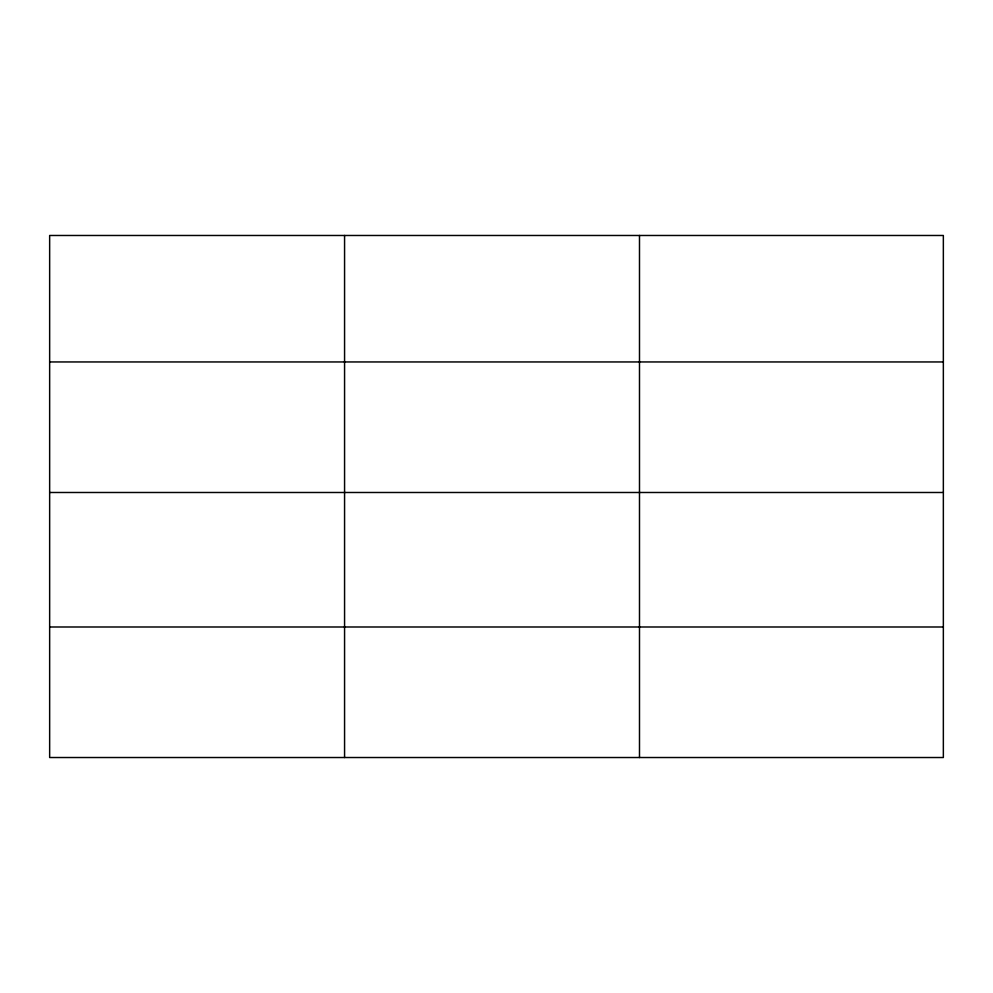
<?xml version="1.0" encoding="UTF-8"?>
<svg xmlns="http://www.w3.org/2000/svg" width="993" height="993" viewBox="0 0 993 993"><rect width="100%" height="100%" fill="white"/><g stroke="black" fill="none" stroke-linecap="round" stroke-linejoin="round"><path stroke-width="1.49" d="M943.35 492.491L943.35 235.478L49.65 235.478L49.65 757.522L943.35 757.522L943.35 492.491L49.65 492.491M49.65 361.949L943.35 361.949M49.65 626.993L943.35 626.993M639.492 235.478L639.492 757.522M344.571 235.478L344.571 757.522"/></g></svg>
